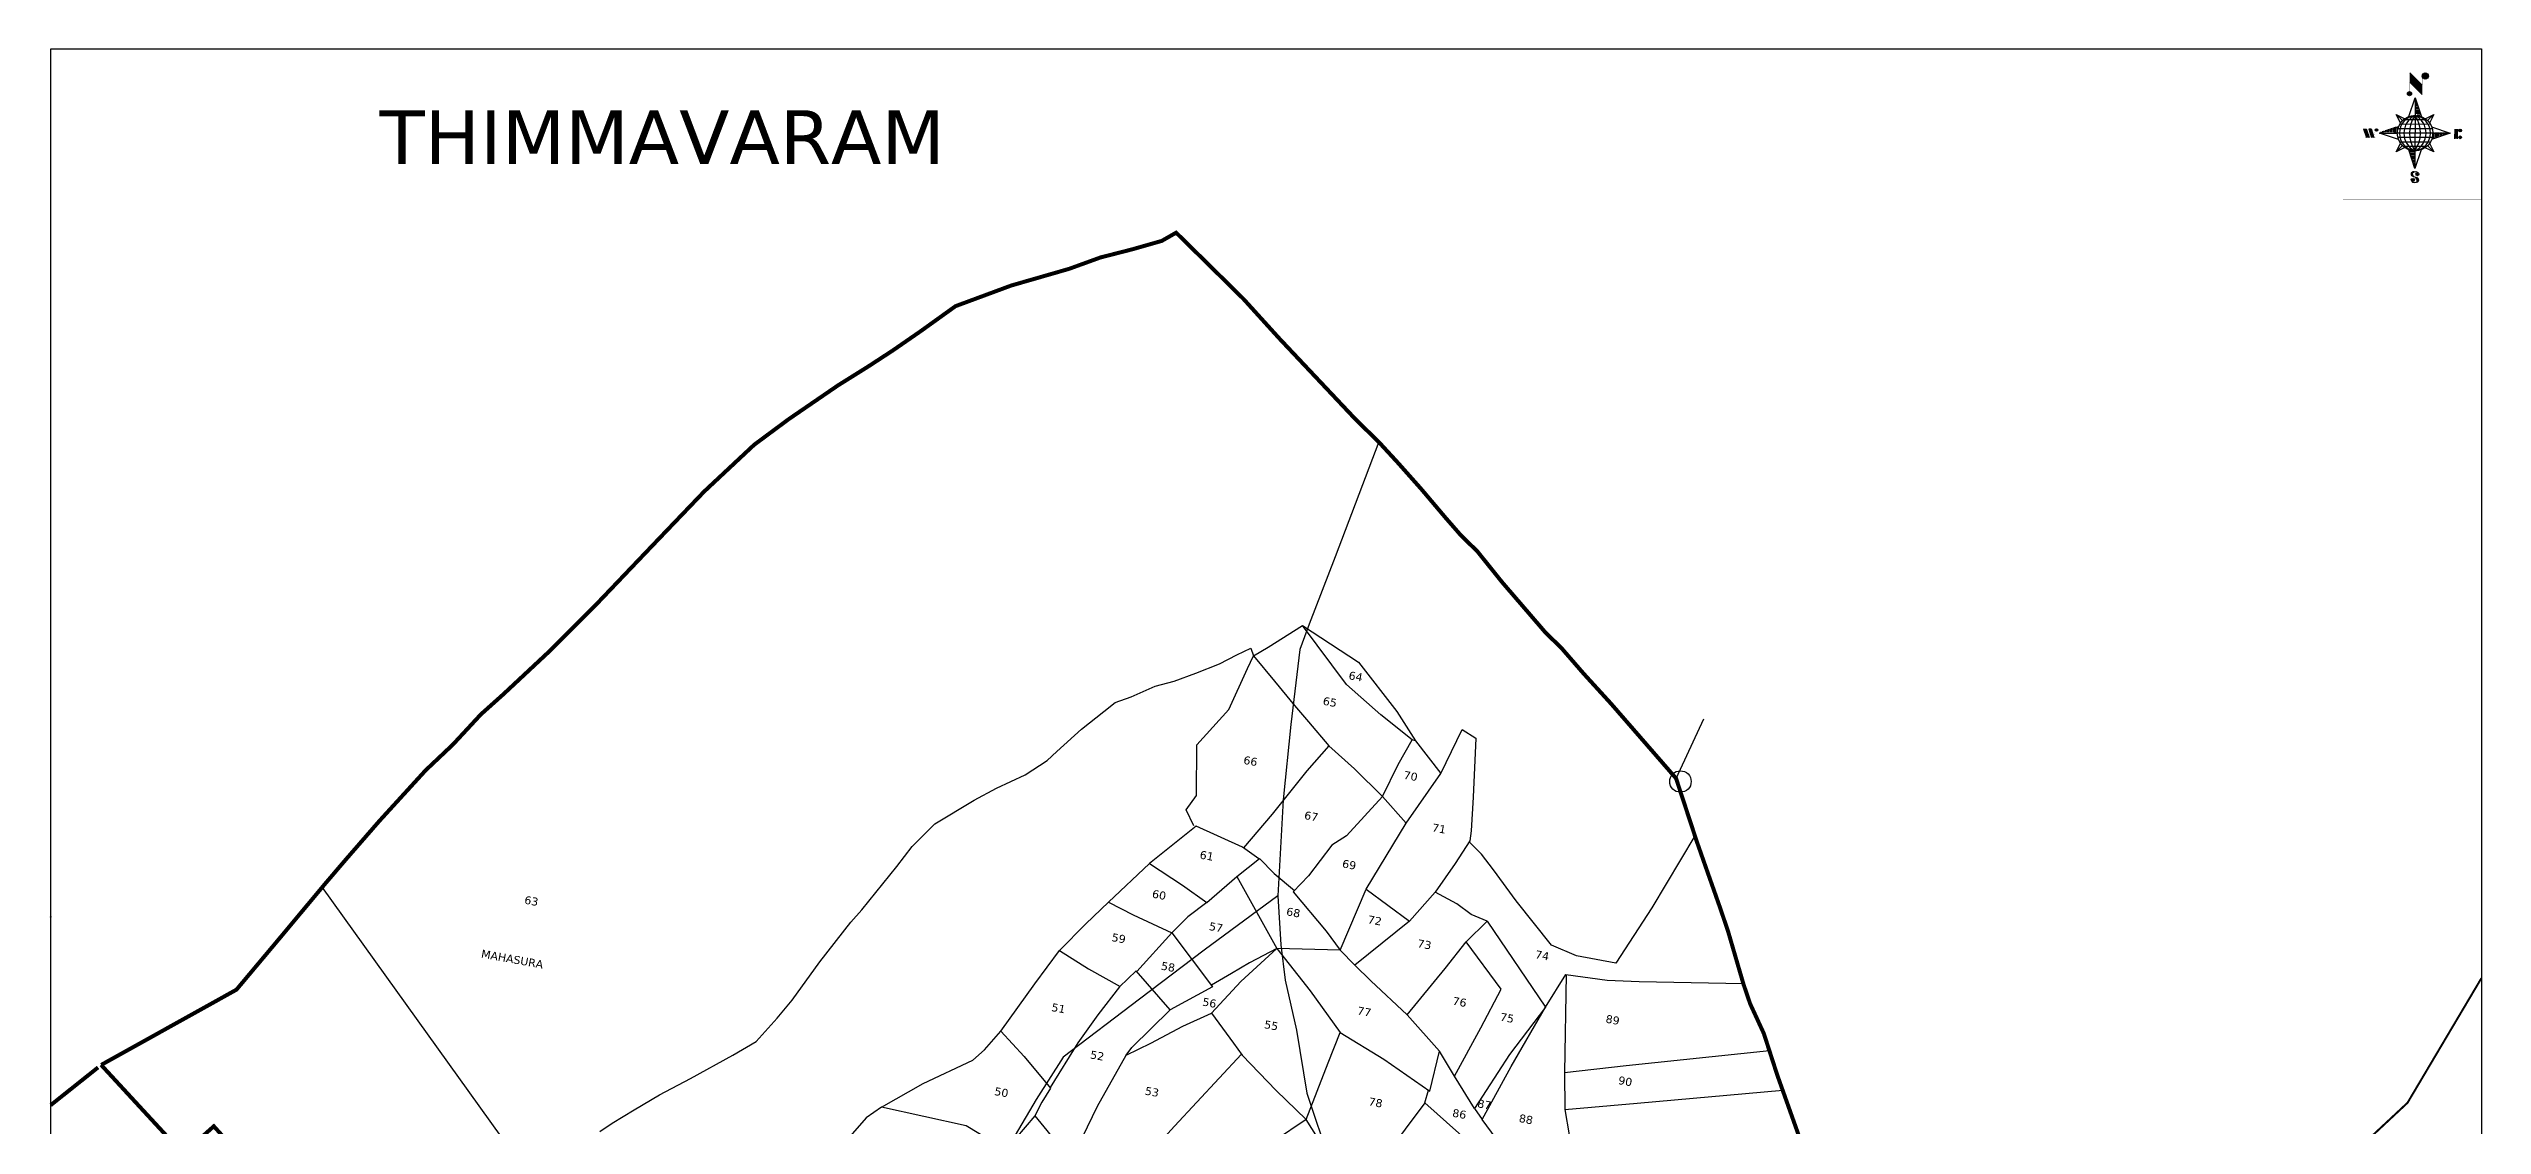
# Model space of a CAD drawing. Header units: inches. Extents: x 384775 to 390893, y 1842320 to 1849942.
# Drawn here: x 384775 to 390893, y 1847237 to 1849942 of the extents above; entities that cross this region are included whole.
import ezdxf

# ---------------------------------------------------------------- set-up
doc = ezdxf.new("R2010")
doc.units = ezdxf.units.IN
doc.header["$MEASUREMENT"] = 0
for name, color, linetype in [('BND', 6, 'Continuous'), ('bord', 1, 'Continuous'), ('ROAD', 1, 'Continuous'), ('ROADS', 50, 'Continuous'), ('SY.AREA', 7, 'Continuous'), ('TEXT', 7, 'Continuous')]:
    doc.layers.add(name, color=color, linetype=linetype)
doc.styles.get("Standard").update_dxf_attribs({"font": 'verdana.ttf'})
pattern_1 = [(267.297113149, (-8720374.938, 50637915.138), (10.5367255337, -0.497431438), [])]
pattern_2 = [(357.297113149, (-8720374.938, 50637915.138), (0.497431438, 10.5367255337), [])]

# ---------------------------------------------------------------- blocks, each defined once
blk = doc.blocks.new('*X23')
at = {"color": 0, "linetype": 'Continuous'}
for p, q in [((6321.6, 240.5), (6322.3, 241.2)), ((6321.6, 240.3), (6322.3, 241)), ((6321.6, 240.1), (6322.3, 240.8)), ((6321.6, 239.9), (6322.4, 240.7)), ((6321.6, 239.8), (6322.4, 240.6)), ((6321.8, 240.8), (6322.4, 241.4)), ((6322.1, 241.3), (6322.4, 241.6)), ((6321.6, 239.6), (6322.5, 240.5)), ((6321.6, 239.4), (6322.5, 240.3)), ((6321.6, 239.2), (6322.6, 240.2)), ((6321.7, 239.1), (6322.6, 240.1)), ((6321.8, 239), (6322.7, 240)), ((6321.8, 239), (6322.8, 239.9)), ((6321.9, 238.9), (6322.9, 239.8)), ((6322, 238.8), (6323, 239.7)), ((6322.1, 238.7), (6323.1, 239.6)), ((6322.2, 238.6), (6323.1, 239.6)), ((6322.3, 238.5), (6323.2, 239.5)), ((6322.4, 238.5), (6323.3, 239.4)), ((6322.5, 238.4), (6323.4, 239.3)), ((6322.7, 238.4), (6323.6, 239.3)), ((6322.8, 238.3), (6323.7, 239.2)), ((6322.9, 238.3), (6323.8, 239.1)), ((6323.1, 238.2), (6323.9, 239.1)), ((6323.2, 238.2), (6324, 239)), ((6323.3, 238.2), (6324.2, 239)), ((6323.5, 238.1), (6324.3, 238.9)), ((6323.7, 238.1), (6324.4, 238.9)), ((6323.8, 238.1), (6324.6, 238.8)), ((6324.1, 238.2), (6324.7, 238.8)), ((6324.3, 238.3), (6324.9, 238.8)), ((6324.6, 238.3), (6325.1, 238.8)), ((6324.8, 238.4), (6325.2, 238.8)), ((6325.1, 238.5), (6325.4, 238.8)), ((6325.4, 238.6), (6325.6, 238.8))]:
    blk.add_line(p, q, dxfattribs=at)
blk = doc.blocks.new('*X22')
at = {"color": 0, "linetype": 'Continuous'}
for p, q in [((6324.7, 240.2), (6325, 240.5)), ((6324.8, 240.2), (6325.2, 240.6)), ((6325, 240.1), (6325.5, 240.6)), ((6325.1, 240.1), (6325.6, 240.6)), ((6325.2, 240), (6325.8, 240.6)), ((6325.3, 240), (6326, 240.6)), ((6325.4, 239.9), (6326.1, 240.6)), ((6325.5, 239.8), (6326.2, 240.5)), ((6324.4, 240.3), (6324.5, 240.4)), ((6324.6, 240.3), (6324.8, 240.5)), ((6325.6, 239.8), (6326.3, 240.5)), ((6325.7, 239.7), (6326.5, 240.4)), ((6325.9, 239.6), (6326.6, 240.3)), ((6326, 239.5), (6326.7, 240.3)), ((6326, 239.4), (6326.8, 240.2)), ((6326.1, 239.3), (6327, 240.2)), ((6326.2, 239.3), (6327.1, 240.1)), ((6326.3, 239.2), (6327.1, 240)), ((6326.4, 239.1), (6327.2, 239.9)), ((6326.5, 239), (6327.3, 239.8)), ((6326.5, 238.9), (6327.4, 239.7)), ((6326.6, 238.8), (6327.5, 239.6)), ((6326.7, 238.7), (6327.5, 239.5)), ((6326.8, 238.6), (6327.6, 239.4)), ((6326.8, 238.5), (6327.7, 239.3)), ((6326.8, 236.5), (6327.4, 237)), ((6326.9, 238.3), (6327.8, 239.2)), ((6326.9, 238.2), (6327.9, 239.1)), ((6326.9, 236.8), (6327.6, 237.4)), ((6327, 238.1), (6327.8, 239)), ((6327, 237.9), (6327.8, 238.8)), ((6327, 237.8), (6327.8, 238.6)), ((6327, 237.6), (6327.8, 238.4)), ((6327, 237.4), (6327.8, 238.2)), ((6327, 237.3), (6327.8, 238)), ((6327, 237.1), (6327.8, 237.9))]:
    blk.add_line(p, q, dxfattribs=at)
blk = doc.blocks.new('H')
at = {"layer": 'bord', "extrusion": (0.000427885, 0.004792, 0.999988)}
h = blk.add_hatch(dxfattribs=at)
h.set_pattern_fill('LINE', color=8, scale=84.387686, angle=-2.7029, style=0)
h.set_pattern_definition(pattern_2)
h.paths.add_polyline_path([(-492, 786, -0.090992), (-448, 775), (-486, 912)])
h = blk.add_hatch(dxfattribs=at)
h.set_pattern_fill('LINE', color=8, scale=84.387686, angle=-92.7029, style=0)
h.set_pattern_definition(pattern_1)
h.paths.add_polyline_path([(-625, 665, -0.090992), (-615, 710), (-751, 671)])
h = blk.add_hatch(dxfattribs=at)
h.set_pattern_fill('LINE', color=8, scale=84.387686, angle=-2.7029, style=0)
h.set_pattern_definition(pattern_2)
h.paths.add_polyline_path([(-504, 533, -0.090992), (-549, 543), (-510, 406)])
h = blk.add_hatch(dxfattribs=at)
h.set_pattern_fill('LINE', color=8, scale=84.387686, angle=-92.7029, style=0)
h.set_pattern_definition(pattern_1)
h.paths.add_polyline_path([(-246, 647), (-372, 653, -0.090992), (-382, 609)])
for p, q in [((-516, 1087, -1217), (-432, 994, -1217)), ((-538, 774, -1216), (-487, 906, -1216)), ((-519, 1020, -1217), (-435, 927, -1216)), ((-487, 906, -1216), (-493, 780, -1216)), ((-487, 906, -1216), (-448, 769, -1216)), ((-865, 701, -1215), (-847, 638, -1215)), ((-847, 700, -1215), (-829, 637, -1215)), ((-829, 699, -1215), (-811, 636, -1215)), ((-829, 699, -1215), (-811, 698, -1215)), ((-811, 698, -1215), (-794, 635, -1215)), ((-752, 665, -1215), (-615, 704, -1215)), ((-627, 794, -1216), (-567, 760, -1216)), ((-627, 794, -1216), (-584, 747, -1215)), ((-599, 731, -1215), (-627, 794, -1216)), ((-421, 753, -1216), (-359, 781, -1216)), ((-359, 781, -1216), (-405, 739, -1216)), ((-359, 781, -1216), (-392, 721, -1215)), ((-752, 665, -1215), (-625, 659, -1215)), ((-619, 614, -1215), (-752, 665, -1215)), ((-639, 526, -1214), (-606, 585, -1215)), ((-639, 526, -1214), (-593, 568, -1215)), ((-577, 553, -1215), (-639, 526, -1214)), ((-511, 400, -1214), (-549, 537, -1214)), ((-460, 533, -1215), (-511, 400, -1214)), ((-505, 527, -1214), (-511, 400, -1214)), ((-371, 513, -1214), (-431, 546, -1215)), ((-371, 513, -1214), (-414, 560, -1215)), ((-399, 576, -1215), (-371, 513, -1214)), ((-246, 641, -1215), (-383, 603, -1215)), ((-379, 693, -1215), (-246, 641, -1215)), ((-373, 647, -1215), (-246, 641, -1215)), ((-213, 669, -1215), (-217, 601, -1215)), ((-197, 600, -1215), (-194, 668, -1215))]:
    blk.add_line(p, q, dxfattribs=at)
at = {"layer": 'bord', "color": 8, "linetype": 'ByBlock', "extrusion": (0.000427885, 0.004792, 0.999988)}
for p, q in [((-386, 711, -1215), (-605, 722, -1215)), ((-411, 744, -1216), (-578, 752, -1216)), ((-493, 780, -1216), (-505, 527, -1214)), ((-373, 647, -1215), (-625, 659, -1215)), ((-378, 616, -1215), (-623, 628, -1215)), ((-375, 679, -1215), (-620, 691, -1215)), ((-392, 585, -1215), (-611, 595, -1215)), ((-420, 555, -1215), (-587, 562, -1215))]:
    blk.add_line(p, q, dxfattribs=at)
at = {"layer": 'bord', "extrusion": (0.000427885, 0.004792, 0.999988), "elevation": -1212}
for points, const_width in [([(-522, 960), (-516, 1093)], 1.61), ([(-434, 933), (-428, 1066)], 1.61), ([(-870, 707), (-846, 706)], 0.642), ([(-829, 643), (-855, 644)], 0.642), ([(-829, 643), (-821, 678)], 0.642), ([(-811, 642), (-784, 641)], 0.642), ([(-793, 641), (-782, 694)], 0.642), ([(-177, 605), (-226, 607)], 0.706), ([(-223, 676), (-174, 673)], 0.706), ([(-195, 645), (-185, 644)], 0.706)]:
    blk.add_lwpolyline(points, dxfattribs=dict(at, const_width=const_width))
for points, const_width in [([(-414, 1073, 1), (-398, 1058, 1)], 22.3), ([(-530, 950, 1), (-520, 939, 1)], 14.8), ([(-776, 697, 1), (-769, 690, 1)], 8.9), ([(-180, 618, 1), (-173, 611, 1)], 9.79), ([(-178, 667, 1), (-171, 660, 1)], 9.79), ([(-490, 362, 1), (-498, 369, 1)], 11.1), ([(-525, 322, 1), (-533, 329, 1)], 11.1)]:
    blk.add_lwpolyline(points, format="xyb", close=True, dxfattribs=dict(at, const_width=const_width))
for points in [[(-537, 317), (-531, 310), (-520, 307), (-505, 307), (-494, 310), (-486, 318), (-487, 326), (-491, 333), (-494, 336), (-503, 341), (-522, 347), (-530, 352), (-534, 355), (-537, 363), (-537, 373), (-530, 381), (-520, 384), (-504, 384), (-493, 380), (-487, 373)], [(-522, 348), (-526, 354), (-528, 361), (-528, 371), (-526, 375), (-521, 381), (-515, 384)], [(-505, 307), (-499, 312), (-497, 319), (-497, 327), (-501, 335), (-509, 343)]]:
    blk.add_lwpolyline(points, dxfattribs=at)
at = {"layer": 'bord', "extrusion": (0.000427885, 0.004792, 0.999988)}
for centre, radius in [((-406, 1065, -1212), 22.3), ((-525, 944, -1212), 14.8), ((-498, 659, -1212), 127), ((-773, 694, -1212), 8.9), ((-177, 615, -1212), 9.79), ((-174, 663, -1212), 9.79), ((-494, 365, -1212), 11.1), ((-529, 325, -1212), 11.1)]:
    blk.add_circle(centre, radius, dxfattribs=at)
at = {"layer": 'bord', "color": 8, "linetype": 'ByBlock', "extrusion": (0.000427885, 0.004792, 0.999988)}
for centre, radius, start, end in [((-482, 658, -1212), 128, 94.9254, 259.6691), ((-437, 656, -1212), 141, 113.2864, 241.308), ((-316, 651, -1212), 222, 142.5892, 212.0053), ((-560, 662, -1212), 141, 293.2864, 61.308), ((-681, 668, -1212), 222, 322.5892, 32.0053), ((-515, 660, -1212), 128, 274.9254, 79.6691)]:
    blk.add_arc(centre, radius, start, end, dxfattribs=at)
at = {"layer": 'bord', "extrusion": (0.000427885, 0.004792, 0.999988)}
for points in [[(-516, 1093, -1212), (-431, 1000, -1212), (-519, 1026, -1212), (-434, 933, -1212)], [(-864, 707, -1212), (-846, 706, -1212), (-846, 644, -1212), (-829, 643, -1212)], [(-829, 705, -1212), (-811, 704, -1212), (-811, 642, -1212), (-793, 641, -1212)], [(-193, 674, -1212), (-197, 606, -1212), (-213, 675, -1212), (-216, 607, -1212)]]:
    blk.add_solid(points, dxfattribs=at)
at = {"layer": 'bord', "extrusion": (0.000427885, 0.004792, 0.999988), "xscale": 7.977342409717546, "yscale": 7.977342408231451, "zscale": 7.977342408476333, "rotation": 138.0840426661453}
for name, p in [('*X22', (38301, -31929, -1212)), ('*X23', (38314, -31951, -1212))]:
    blk.add_blockref(name, p, dxfattribs=at)

msp = doc.modelspace()

# ---------------------------------------------------------------- linework, layer by layer
at = {"color": 0}
msp.add_lwpolyline([(384780.1, 1849942.3), (390890.6, 1849942.3), (390890.6, 1842322.7), (384780.1, 1842322.7)], close=True, dxfattribs=at)
at = {"const_width": 0.285}
msp.add_lwpolyline([(390890.6, 1849942.3), (390542.6, 1849942.3), (390542.6, 1849564.2), (390890.6, 1849564.2)], close=True, dxfattribs=at)
at = {"color": 5}
msp.add_circle((388877.3, 1848100.8), 26.9, dxfattribs=at)
at = {"layer": 'BND', "lineweight": 30}
for points in [[(384907, 1847388.5, 10, 10, 0), (384907, 1847388.5, 10, 10, 0), (385247.1, 1847577.6, 10, 10, 0), (385362.9, 1847715.5, 10, 10, 0), (385471.6, 1847845.7, 10, 10, 0), (385525, 1847908.1, 10, 10, 0), (385606.2, 1848001.4, 10, 10, 0), (385722.6, 1848128.8, 10, 10, 0), (385791.2, 1848193.6, 10, 10, 0), (385861.8, 1848269.7, 10, 10, 0), (385916.5, 1848318.6, 10, 10, 0), (386034, 1848428.2, 10, 10, 0), (386155.8, 1848550.2, 10, 10, 0), (386313.7, 1848715.6, 10, 10, 0), (386423, 1848829.6, 10, 10, 0), (386548.7, 1848947.1, 10, 10, 0), (386635.6, 1849011.5, 10, 10, 0), (386759.4, 1849096.3, 10, 10, 0), (386836, 1849144.2, 10, 10, 0), (386896.6, 1849183.7, 10, 10, 0), (386966.6, 1849232.1, 10, 10, 0), (387054.8, 1849295.4, 10, 10, 0), (387194.7, 1849347.2, 10, 10, 0), (387340.7, 1849389.3, 10, 10, 0), (387418.9, 1849417.7, 10, 10, 0), (387499.3, 1849438.3, 10, 10, 0), (387573.2, 1849459.4, 10, 10, 0), (387609.4, 1849480.1, 10, 10, 0), (387683.1, 1849407.7, 10, 10, 0), (387778.6, 1849313.6, 10, 10, 0), (387868, 1849215.1, 10, 10, 0), (387963.6, 1849113.7, 10, 10, 0), (388061.8, 1849009.6, 10, 10, 0), (388118.6, 1848954.3, 10, 10, 0), (388167.6, 1848901.1, 10, 10, 0), (388226.5, 1848834.8, 10, 10, 0), (388288.4, 1848761.7, 10, 10, 0), (388325.2, 1848719.6, 10, 10, 0), (388366.8, 1848679, 10, 10, 0), (388429.3, 1848601.2, 10, 10, 0), (388539.3, 1848473.6, 10, 10, 0), (388577, 1848437.4, 10, 10, 0), (388634.4, 1848371.3, 10, 10, 0), (388703.1, 1848296, 10, 10, 0), (388866.2, 1848108.6, 10, 10, 0), (388918.2, 1847950.3, 10, 10, 0), (388944.3, 1847875.9, 10, 10, 0), (388977, 1847783.1, 10, 10, 0), (388996.8, 1847724.7, 10, 10, 0), (389035.8, 1847591.1, 10, 10, 0), (389052.5, 1847542.1, 10, 10, 0), (389086.9, 1847467.3, 10, 10, 0), (389120.7, 1847362.8, 10, 10, 0), (389174.4, 1847211.8, 10, 10, 0)], [(385273.2, 1847142.8, 10, 10, 0), (385190.2, 1847234.4, 10, 10, 0), (385113, 1847165.3, 10, 10, 0), (384907, 1847388.5, 10, 10, 0), (384906.5, 1847389, 10, 10, 0)]]:
    msp.add_lwpolyline(points, format="xyseb", dxfattribs=at)
at = {"layer": 'BND'}
msp.add_lwpolyline([(388866.2, 1848108.6), (388935.6, 1848258.7)], dxfattribs=at)
msp.add_lwpolyline([(388866.2, 1848108.6), (388866.2, 1848108.6)], close=True, dxfattribs=at)
at = {"layer": 'BND', "lineweight": 30, "const_width": 10}
msp.add_lwpolyline([(384899.2, 1847382.2), (384780.1, 1847287.4)], dxfattribs=at)
at = {"layer": 'ROAD'}
for points in [[(388118.6, 1848954.3), (388009.3, 1848665.8), (387944, 1848495.9), (387920.6, 1848432.9), (387897.9, 1848243.9), (387878.8, 1848055), (387865.3, 1847813.5), (387872.4, 1847690.6), (387883.2, 1847601.3), (387912.3, 1847475.8), (387937.7, 1847317.7), (387996, 1847145.3), (388043.3, 1847054.4), (388033.8, 1846995.9), (387987.6, 1846833.3), (387941.7, 1846711.8), (387888.7, 1846550.6), (388080, 1846311.4), (388029.4, 1846247.5)], [(385462.5, 1847834.8), (385990.9, 1847099.2), (386094.4, 1847027.9)], [(387865.3, 1847813.5), (387679.6, 1847677.2), (387517.5, 1847553.4), (387325.4, 1847408.3), (387257.4, 1847301.5), (387204.5, 1847212), (387056.2, 1847055.3), (387006.7, 1847030.1), (386777, 1846949.4), (386720.7, 1846867.6), (386596.5, 1846681.6), (386535.2, 1846566.5), (386613.5, 1846477.9), (386692.3, 1846404.5), (386855.4, 1846366.4), (386940.4, 1846345.3)]]:
    msp.add_lwpolyline(points, dxfattribs=at)
at = {"layer": 'ROADS', "color": 40, "const_width": 5}
for points in [[(384780.1, 1847759.3), (384780.3, 1847761), (384780.1, 1847761.9)], [(390890.6, 1847606.2), (390705, 1847293.3), (390467.5, 1847071.8), (390306.7, 1846830.6), (390240.4, 1846694.7), (390196.5, 1846612.6), (390144.2, 1846564.4), (390048.9, 1846458.6), (389808.6, 1846200.8), (389718.4, 1846109.4), (389498.5, 1845876.5), (389295.6, 1845658.8), (388995.3, 1845147.1), (388950.9, 1845076.2), (388781.8, 1844892.6), (388618.1, 1844706.1), (388522.3, 1844608.4), (388054.4, 1844692), (385402.4, 1845175.9), (384780.1, 1844830.8)]]:
    msp.add_lwpolyline(points, dxfattribs=at)
at = {"layer": 'SY.AREA'}
for points in [[(386160.6, 1847221.6), (386191.9, 1847242.1), (386247.1, 1847275.5), (386310.5, 1847313.5), (386388.9, 1847354.8), (386494.9, 1847412.9), (386553.5, 1847447.6), (386606.1, 1847505.7), (386644.2, 1847551), (386713.4, 1847647.2), (386791.7, 1847747.5), (386819.2, 1847778.4), (386907.5, 1847887.1), (386946.1, 1847937.2), (387003.1, 1847994.7), (387101.4, 1848053.6), (387157.5, 1848083.8), (387229.5, 1848117.6), (387285, 1848153.9), (387309.8, 1848176.3), (387371.3, 1848232), (387427.6, 1848276.5), (387456.5, 1848299), (387496.5, 1848313.3), (387556.9, 1848340.3), (387604.5, 1848353.2), (387658.8, 1848372.7), (387718.6, 1848396.6), (387762.1, 1848419.3), (387797.1, 1848436.3), (387804, 1848417), (387840.6, 1848438.7), (387927.3, 1848493), (388067.8, 1848400.4), (388164.1, 1848276.7), (388211, 1848203.3), (388202.8, 1848205.9), (388124.4, 1848268.6), (388037.4, 1848344.5), (387927.3, 1848493)], [(387654.3, 1847989.6), (387634.6, 1848029.7), (387660.7, 1848065.4), (387661.4, 1848192.8), (387742.3, 1848281.8), (387788.9, 1848385.2), (387804, 1848417)], [(387804, 1848417), (387856.8, 1848352.7), (387906.9, 1848291.7), (387941.9, 1848250.4), (387993.5, 1848190.6), (388058.1, 1848132.7), (388128.2, 1848063.4), (388167.9, 1848143.5), (388202.8, 1848205.9)], [(388211, 1848203.3), (388274.5, 1848120.6), (388328.7, 1848231.8), (388362.8, 1848209.8), (388356, 1848061.3), (388351.2, 1847977.1), (388347.7, 1847951.7), (388311.1, 1847894.9), (388260.6, 1847822.6), (388196, 1847749.7), (388058.5, 1847638.9), (388021.6, 1847677), (388087.2, 1847830.4), (388187.3, 1847995.8), (388274.5, 1848120.6)], [(387993.5, 1848190.6), (387937.8, 1848127.8), (387851.1, 1848018.5), (387779, 1847934)], [(388187.3, 1847995.8), (388128.2, 1848063.4), (388037.4, 1847964.2), (388000.9, 1847940.5), (387942.1, 1847863.6), (387903.3, 1847823.7), (387986.3, 1847724.5), (388021.6, 1847677), (387862.8, 1847680.9), (387946.3, 1847574.5), (388022.1, 1847469.9), (388131.7, 1847403.4), (388247.5, 1847322.3), (388271.3, 1847423.4), (388190.4, 1847514.2), (388098.7, 1847599.8), (388058.5, 1847638.9)], [(387817.6, 1847906.2), (387776.6, 1847935.8), (387659.4, 1847988.7), (387542.1, 1847894.5)], [(388913.7, 1847964.1), (388804.9, 1847783.5), (388715, 1847644.4), (388616.3, 1847662.5), (388553.2, 1847689.2), (388464.5, 1847801.1), (388407.1, 1847878.6), (388376.7, 1847918.1), (388346.3, 1847949.6)], [(387439.6, 1847797.5), (387542.1, 1847894.5), (387625.3, 1847840.3), (387686.4, 1847796.8), (387639.2, 1847760.5), (387598.9, 1847720.4), (387701, 1847585), (387594.3, 1847527.1)], [(387762.4, 1847861.9), (387818.7, 1847907.1), (387856.1, 1847869.5), (387906.6, 1847827.2)], [(387686.4, 1847796.8), (387762.4, 1847861.9), (387862.8, 1847680.9)], [(388087.2, 1847830.4), (388196, 1847749.7)], [(387316, 1847675.9), (387382.3, 1847743.2), (387439.6, 1847797.5), (387501.4, 1847766), (387598.9, 1847720.4), (387510.6, 1847623.2)], [(388190.4, 1847514.2), (388286, 1847630.9), (388338.7, 1847697.7), (388391.1, 1847749.8), (388351.3, 1847766.9), (388315, 1847793.2), (388260.6, 1847822.6)], [(388391.1, 1847749.8), (388537.7, 1847533.4), (388447.3, 1847414.4), (388359.1, 1847279.4), (388309.4, 1847360.1), (388271.3, 1847423.4)], [(387168.4, 1847473.6), (387254.1, 1847592.4), (387316, 1847675.9), (387389.4, 1847630.2), (387468.4, 1847586)], [(387484.1, 1847413), (387546, 1847443.4), (387626.6, 1847485.7), (387697.9, 1847518.4), (387771.8, 1847598.6), (387862.8, 1847680.9), (387793.8, 1847644.8), (387748.5, 1847618.6), (387698.1, 1847588.8)], [(388309.4, 1847360.1), (388375.6, 1847482.1), (388426.4, 1847579.2), (388338.7, 1847697.7)], [(387254.1, 1847260.7), (387318.1, 1847182.7), (387349.4, 1847156.5), (387411.8, 1847284.8), (387484.1, 1847413), (387498.1, 1847432.2), (387594.3, 1847527.1), (387509.3, 1847624.7), (387466.7, 1847584.5), (387412.5, 1847514.1), (387362.2, 1847443.8), (387292.6, 1847331.4)], [(388359.1, 1847279.4), (388379.1, 1847251.7), (388451.6, 1847384.2), (388537.7, 1847533.4), (388588.8, 1847615.7), (388692.9, 1847601.6), (388773.7, 1847598.5), (389035.2, 1847593.3)], [(388590.3, 1847615.5), (388585.8, 1847369.8), (388740.6, 1847387), (389100.8, 1847424.4)], [(386869, 1847282), (386973.8, 1847341.8), (387098.7, 1847400.7), (387127.3, 1847426.2), (387168.4, 1847473.6), (387227.2, 1847409.6), (387293.8, 1847330), (387271.6, 1847295), (387254.1, 1847260.7), (387181.3, 1847175.1), (387211.3, 1847149.5), (387264.1, 1847085.1), (387219.6, 1847059.5), (387170.3, 1847015.3), (387130.2, 1846988.8), (387081.9, 1846954.9), (387042, 1846933.7), (387003.2, 1846915), (386890.4, 1846901.8), (386789.5, 1846930.7)], [(387697.9, 1847518.4), (387753.6, 1847443), (387775.7, 1847412.9), (387861.1, 1847324.1), (387936.1, 1847251.2), (387856.7, 1847198), (387764.5, 1847127.7), (387704.1, 1847079.1), (387584.9, 1846994.9), (387482.6, 1847060.6), (387461.5, 1847076), (387605.5, 1847234.4), (387773.6, 1847415.7)], [(388135.8, 1847161.1), (388057.5, 1847059.3), (388017.5, 1847122.6), (387936.1, 1847251.2), (387991.2, 1847393.4), (388022.1, 1847469.9)], [(388585.8, 1847369.8), (388586.8, 1847276.7), (388768.3, 1847292.8), (389134.2, 1847324.8)], [(386789.5, 1846930.7), (386909.5, 1846979.3), (387004.3, 1847005.4), (387046.6, 1847025.8), (387181.3, 1847175.1), (387081.9, 1847235.5), (386869, 1847282), (386830.4, 1847255.3), (386743.1, 1847155.7), (386697, 1847113.2), (386645, 1847047.8)], [(388234.6, 1847293), (388135.8, 1847161.1), (388221.1, 1847080.6), (388293.3, 1847008.7), (388385.5, 1846924.7), (388406.2, 1846911.2), (388538.1, 1847035.1)], [(388527.4, 1847049.6), (388454.8, 1847101.7), (388374.4, 1847168.7), (388234.6, 1847293), (388243.7, 1847324.9)], [(388586.8, 1847276.7), (388597.6, 1847213.1), (388612.5, 1847179.8), (388635.2, 1847063), (388672.4, 1846870.1), (388751.7, 1846960.1), (388852.4, 1847070.1), (389174.4, 1847211.8)], [(388672.4, 1846870.1), (388539.4, 1847033.3), (388458, 1847143.7), (388379.1, 1847251.7)]]:
    msp.add_lwpolyline(points, dxfattribs=at)

# ---------------------------------------------------------------- block references
at = {"xscale": 0.3507629639658533, "yscale": 0.3507629639658533, "zscale": 0.3507629639658533, "rotation": 2.5795868384526}
msp.add_blockref('H', (390908.9, 1849509.1, 425.9), dxfattribs=at)

# ---------------------------------------------------------------- texts
at = {"layer": 'TEXT', "color": 5}
msp.add_text('THIMMAVARAM', height=134.933, dxfattribs=at).set_placement((385607.1, 1849653))
at = {"layer": 'TEXT'}
for s, p in [('64', (388041.8, 1848358.2)), ('65', (387977, 1848294)), ('66', (387777.3, 1848145.5)), ('70', (388180, 1848107.9)), ('67', (387930.2, 1848006.8)), ('71', (388251.4, 1847975.8)), ('61', (387667.4, 1847907.6)), ('69', (388025.5, 1847885.2)), ('60', (387547.6, 1847809.2)), ('63', (385969.6, 1847794)), ('68', (387885, 1847764.9)), ('72', (388089.8, 1847744.9)), ('59', (387446.1, 1847700.1)), ('57', (387690.8, 1847727.9)), ('73', (388214.6, 1847684.7)), ('MAHASURA', (385861, 1847658.8)), ('58', (387570.1, 1847628.4)), ('74', (388510.7, 1847657.1)), ('51', (387294.7, 1847524.3)), ('56', (387674.1, 1847538)), ('77', (388063.4, 1847515.7)), ('76', (388303, 1847540.2)), ('75', (388422.4, 1847500.1)), ('55', (387829.5, 1847481.2)), ('89', (388687.8, 1847495.1)), ('52', (387392, 1847405.2)), ('90', (388719.5, 1847340.8)), ('50', (387151.2, 1847313.2)), ('53', (387529.7, 1847314.2)), ('78', (388091.9, 1847287.4)), ('86', (388302.4, 1847258.7)), ('87', (388365.4, 1847282.4)), ('88', (388469.8, 1847245.4))]:
    msp.add_text(s, height=20.12, rotation=349.64199, dxfattribs=at).set_placement(p)

doc.saveas('drawing.dxf')
